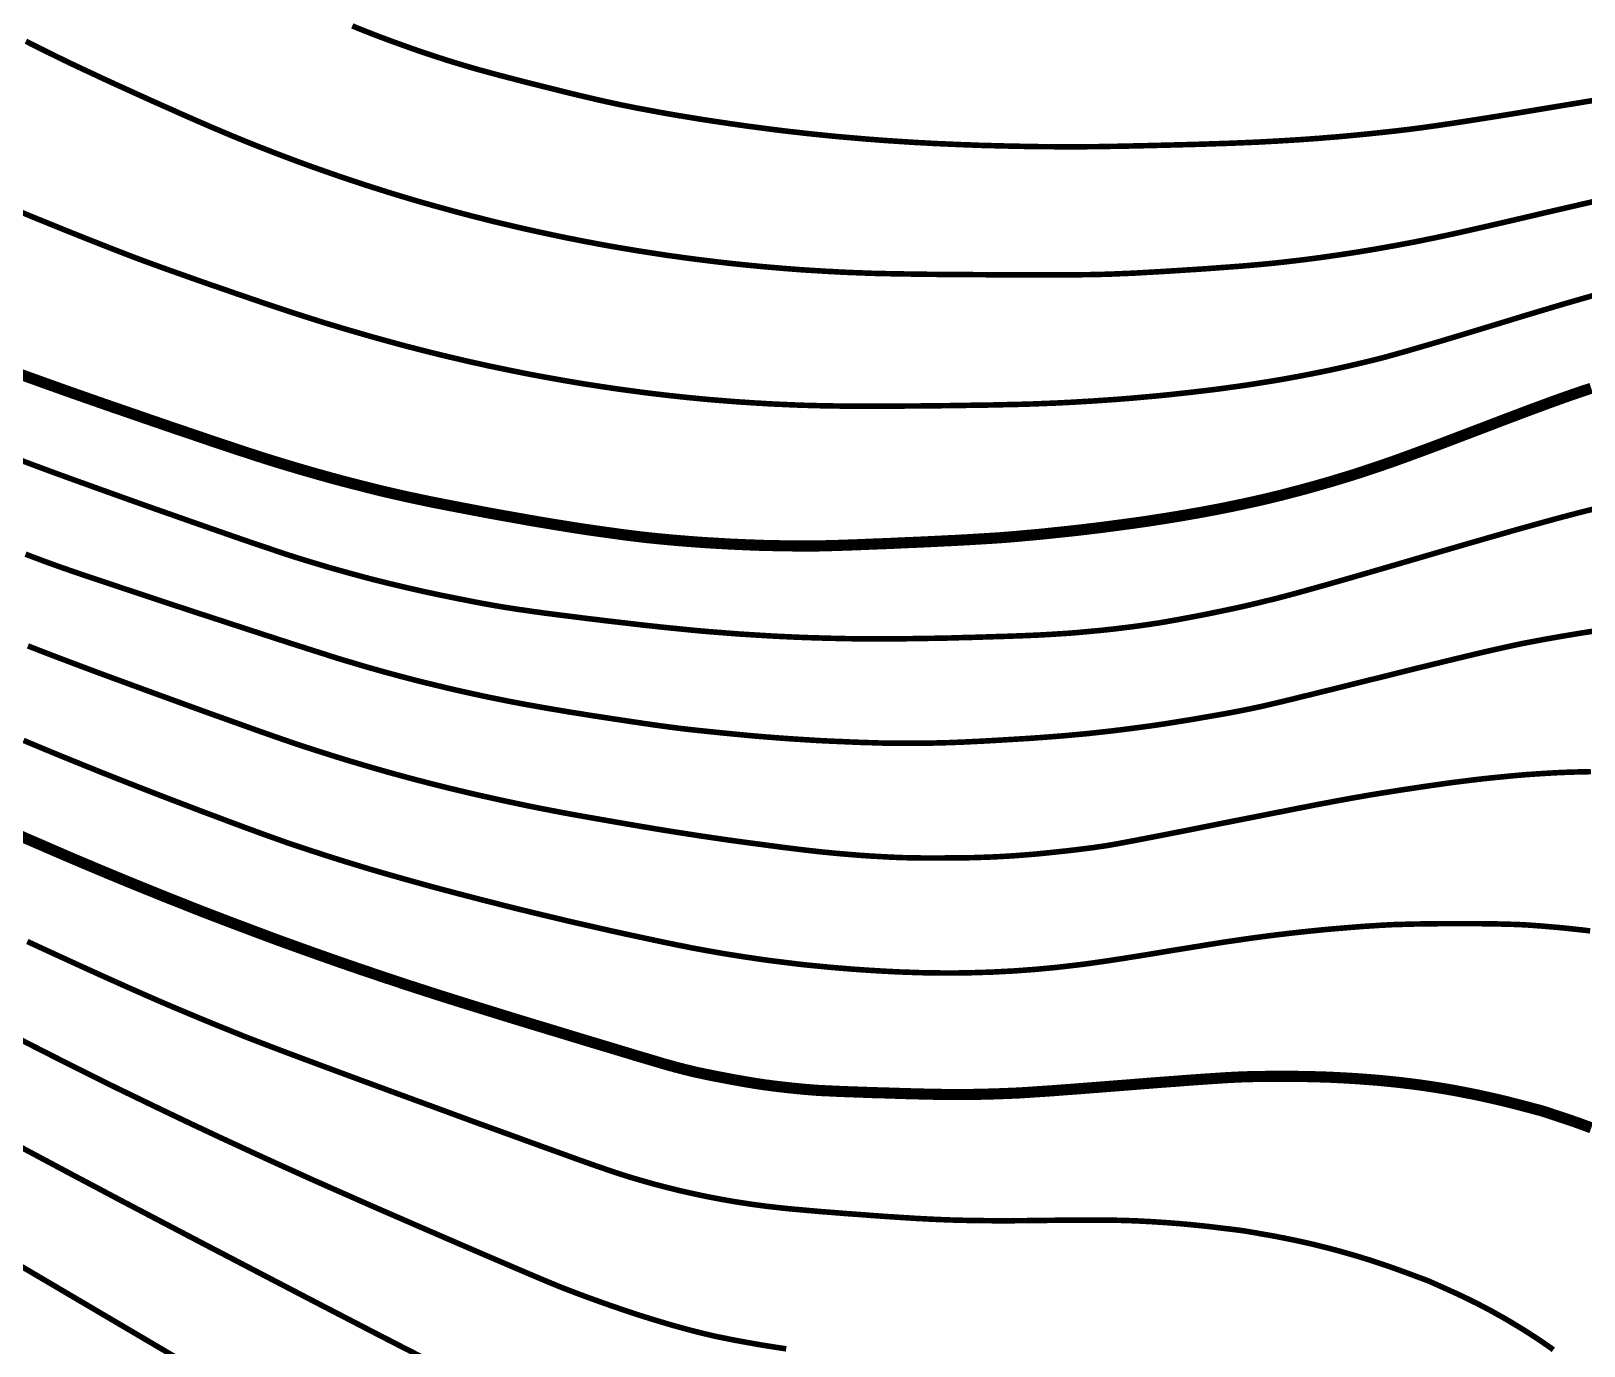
# Model space of a CAD drawing. Extents: x 36524600 to 36525730, y 2746759 to 2747713.
# Drawn here: x 36525128.47 to 36525149.38, y 2747555.33 to 2747573.03 of the extents above; entities that cross this region are included whole.
import ezdxf

# ---------------------------------------------------------------- set-up
doc = ezdxf.new("R2010")
doc.units = 0
doc.header["$LTSCALE"] = 1000
doc.header["$MEASUREMENT"] = 0
doc.layers.add('DGX', color=251, linetype='Continuous')

# ---------------------------------------------------------------- blocks, each defined once
blk = doc.blocks.new('dxt')
at = {"layer": 'DGX', "color": 253, "linetype": 'Continuous', "flags": 128}
for points, const_width in [([(36525128.224, 2747568.448), (36525128.453, 2747568.365), (36525128.697, 2747568.277), (36525128.958, 2747568.184), (36525129.235, 2747568.087), (36525129.527, 2747567.985), (36525129.835, 2747567.879), (36525130.139, 2747567.774), (36525130.416, 2747567.679), (36525130.668, 2747567.594), (36525130.894, 2747567.517), (36525131.094, 2747567.45), (36525131.269, 2747567.392), (36525131.418, 2747567.343), (36525131.541, 2747567.303), (36525131.651, 2747567.268), (36525131.761, 2747567.234), (36525131.872, 2747567.2), (36525131.982, 2747567.167), (36525132.093, 2747567.134), (36525132.204, 2747567.102), (36525132.316, 2747567.07), (36525132.427, 2747567.039), (36525132.538, 2747567.008), (36525132.65, 2747566.978), (36525132.762, 2747566.949), (36525132.874, 2747566.92), (36525132.986, 2747566.892), (36525133.098, 2747566.864), (36525133.21, 2747566.836), (36525133.323, 2747566.81), (36525133.441, 2747566.783), (36525133.571, 2747566.754), (36525133.713, 2747566.724), (36525133.866, 2747566.692), (36525134.032, 2747566.659), (36525134.209, 2747566.625), (36525134.397, 2747566.589), (36525134.597, 2747566.551), (36525134.799, 2747566.514), (36525134.992, 2747566.48), (36525135.176, 2747566.447), (36525135.352, 2747566.417), (36525135.519, 2747566.389), (36525135.677, 2747566.364), (36525135.826, 2747566.34), (36525135.966, 2747566.319), (36525136.098, 2747566.3), (36525136.221, 2747566.283), (36525136.336, 2747566.267), (36525136.443, 2747566.252), (36525136.541, 2747566.24), (36525136.63, 2747566.229), (36525136.711, 2747566.219), (36525136.784, 2747566.211), (36525136.853, 2747566.204), (36525136.921, 2747566.197), (36525136.989, 2747566.191), (36525137.058, 2747566.184), (36525137.126, 2747566.178), (36525137.195, 2747566.172), (36525137.263, 2747566.167), (36525137.332, 2747566.161), (36525137.401, 2747566.156), (36525137.469, 2747566.151), (36525137.538, 2747566.146), (36525137.606, 2747566.142), (36525137.675, 2747566.138), (36525137.744, 2747566.134), (36525137.812, 2747566.13), (36525137.881, 2747566.126), (36525137.95, 2747566.123), (36525138.018, 2747566.12), (36525138.087, 2747566.117), (36525138.156, 2747566.114), (36525138.224, 2747566.112), (36525138.293, 2747566.109), (36525138.362, 2747566.107), (36525138.431, 2747566.106), (36525138.499, 2747566.104), (36525138.568, 2747566.103), (36525138.637, 2747566.102), (36525138.706, 2747566.101), (36525138.774, 2747566.1), (36525138.843, 2747566.1), (36525138.912, 2747566.1), (36525138.981, 2747566.1), (36525139.061, 2747566.1), (36525139.163, 2747566.103), (36525139.288, 2747566.106), (36525139.435, 2747566.111), (36525139.605, 2747566.117), (36525139.797, 2747566.125), (36525140.011, 2747566.133), (36525140.248, 2747566.144), (36525140.487, 2747566.154), (36525140.708, 2747566.165), (36525140.912, 2747566.175), (36525141.097, 2747566.185), (36525141.265, 2747566.195), (36525141.415, 2747566.204), (36525141.547, 2747566.213), (36525141.661, 2747566.222), (36525141.766, 2747566.231), (36525141.871, 2747566.241), (36525141.977, 2747566.25), (36525142.082, 2747566.26), (36525142.187, 2747566.271), (36525142.292, 2747566.282), (36525142.397, 2747566.293), (36525142.502, 2747566.304), (36525142.607, 2747566.316), (36525142.712, 2747566.329), (36525142.817, 2747566.341), (36525142.921, 2747566.354), (36525143.026, 2747566.368), (36525143.131, 2747566.382), (36525143.236, 2747566.396), (36525143.34, 2747566.41), (36525143.446, 2747566.425), (36525143.552, 2747566.441), (36525143.661, 2747566.458), (36525143.77, 2747566.475), (36525143.881, 2747566.493), (36525143.994, 2747566.512), (36525144.108, 2747566.532), (36525144.223, 2747566.552), (36525144.339, 2747566.574), (36525144.453, 2747566.595), (36525144.567, 2747566.618), (36525144.679, 2747566.641), (36525144.789, 2747566.664), (36525144.899, 2747566.688), (36525145.007, 2747566.712), (36525145.114, 2747566.737), (36525145.221, 2747566.763), (36525145.327, 2747566.789), (36525145.433, 2747566.817), (36525145.539, 2747566.844), (36525145.645, 2747566.873), (36525145.751, 2747566.902), (36525145.856, 2747566.932), (36525145.961, 2747566.962), (36525146.066, 2747566.994), (36525146.171, 2747567.026), (36525146.276, 2747567.058), (36525146.38, 2747567.092), (36525146.484, 2747567.126), (36525146.588, 2747567.161), (36525146.691, 2747567.196), (36525146.795, 2747567.232), (36525146.904, 2747567.271), (36525147.023, 2747567.314), (36525147.153, 2747567.362), (36525147.294, 2747567.414), (36525147.446, 2747567.471), (36525147.609, 2747567.533), (36525147.782, 2747567.599), (36525147.967, 2747567.669), (36525148.15, 2747567.739), (36525148.322, 2747567.805), (36525148.482, 2747567.865), (36525148.63, 2747567.921), (36525148.766, 2747567.971), (36525148.89, 2747568.017), (36525149.002, 2747568.058), (36525149.103, 2747568.094), (36525149.197, 2747568.127), (36525149.292, 2747568.16), (36525149.387, 2747568.192), (36525149.482, 2747568.223)], 0.15), ([(36525132.796, 2747573.101), (36525132.886, 2747573.064), (36525132.977, 2747573.028), (36525133.068, 2747572.992), (36525133.159, 2747572.957), (36525133.251, 2747572.923), (36525133.342, 2747572.889), (36525133.434, 2747572.856), (36525133.526, 2747572.823), (36525133.618, 2747572.79), (36525133.711, 2747572.758), (36525133.803, 2747572.727), (36525133.896, 2747572.696), (36525133.989, 2747572.666), (36525134.082, 2747572.636), (36525134.175, 2747572.607), (36525134.275, 2747572.577), (36525134.386, 2747572.544), (36525134.509, 2747572.509), (36525134.645, 2747572.472), (36525134.793, 2747572.432), (36525134.952, 2747572.391), (36525135.124, 2747572.346), (36525135.308, 2747572.3), (36525135.492, 2747572.254), (36525135.664, 2747572.211), (36525135.824, 2747572.172), (36525135.973, 2747572.137), (36525136.11, 2747572.105), (36525136.235, 2747572.077), (36525136.349, 2747572.052), (36525136.45, 2747572.031), (36525136.546, 2747572.012), (36525136.642, 2747571.993), (36525136.739, 2747571.975), (36525136.835, 2747571.957), (36525136.931, 2747571.939), (36525137.027, 2747571.922), (36525137.124, 2747571.905), (36525137.22, 2747571.889), (36525137.317, 2747571.873), (36525137.415, 2747571.857), (36525137.513, 2747571.841), (36525137.612, 2747571.826), (36525137.711, 2747571.811), (36525137.812, 2747571.796), (36525137.913, 2747571.781), (36525138.014, 2747571.767), (36525138.116, 2747571.752), (36525138.216, 2747571.739), (36525138.315, 2747571.726), (36525138.413, 2747571.713), (36525138.51, 2747571.701), (36525138.605, 2747571.689), (36525138.699, 2747571.678), (36525138.792, 2747571.668), (36525138.885, 2747571.657), (36525138.977, 2747571.647), (36525139.069, 2747571.638), (36525139.162, 2747571.628), (36525139.254, 2747571.619), (36525139.347, 2747571.61), (36525139.44, 2747571.602), (36525139.532, 2747571.594), (36525139.625, 2747571.586), (36525139.717, 2747571.578), (36525139.81, 2747571.571), (36525139.903, 2747571.564), (36525139.996, 2747571.557), (36525140.088, 2747571.551), (36525140.181, 2747571.545), (36525140.274, 2747571.539), (36525140.367, 2747571.533), (36525140.46, 2747571.528), (36525140.552, 2747571.523), (36525140.645, 2747571.518), (36525140.738, 2747571.514), (36525140.831, 2747571.51), (36525140.924, 2747571.506), (36525141.017, 2747571.502), (36525141.11, 2747571.499), (36525141.203, 2747571.495), (36525141.296, 2747571.492), (36525141.389, 2747571.49), (36525141.482, 2747571.487), (36525141.575, 2747571.485), (36525141.668, 2747571.483), (36525141.761, 2747571.481), (36525141.854, 2747571.479), (36525141.947, 2747571.478), (36525142.04, 2747571.476), (36525142.133, 2747571.475), (36525142.226, 2747571.475), (36525142.319, 2747571.474), (36525142.412, 2747571.474), (36525142.505, 2747571.474), (36525142.605, 2747571.474), (36525142.718, 2747571.475), (36525142.845, 2747571.476), (36525142.986, 2747571.479), (36525143.14, 2747571.481), (36525143.309, 2747571.485), (36525143.49, 2747571.489), (36525143.686, 2747571.494), (36525143.883, 2747571.499), (36525144.072, 2747571.504), (36525144.252, 2747571.509), (36525144.422, 2747571.515), (36525144.584, 2747571.52), (36525144.736, 2747571.526), (36525144.88, 2747571.532), (36525145.014, 2747571.538), (36525145.144, 2747571.545), (36525145.274, 2747571.552), (36525145.404, 2747571.56), (36525145.534, 2747571.568), (36525145.663, 2747571.577), (36525145.793, 2747571.586), (36525145.923, 2747571.597), (36525146.052, 2747571.607), (36525146.182, 2747571.619), (36525146.311, 2747571.631), (36525146.441, 2747571.644), (36525146.57, 2747571.657), (36525146.699, 2747571.671), (36525146.829, 2747571.685), (36525146.958, 2747571.7), (36525147.087, 2747571.716), (36525147.232, 2747571.735), (36525147.409, 2747571.76), (36525147.618, 2747571.791), (36525147.859, 2747571.828), (36525148.132, 2747571.871), (36525148.438, 2747571.92), (36525148.775, 2747571.976), (36525149.144, 2747572.037), (36525149.515, 2747572.098)], 0.075), ([(36525149.582, 2747566.613), (36525149.419, 2747566.574), (36525149.225, 2747566.524), (36525149.001, 2747566.465), (36525148.748, 2747566.395), (36525148.464, 2747566.316), (36525148.15, 2747566.226), (36525147.806, 2747566.127), (36525147.432, 2747566.018), (36525147.059, 2747565.909), (36525146.72, 2747565.81), (36525146.413, 2747565.721), (36525146.139, 2747565.642), (36525145.898, 2747565.573), (36525145.69, 2747565.515), (36525145.515, 2747565.466), (36525145.372, 2747565.428), (36525145.246, 2747565.395), (36525145.12, 2747565.364), (36525144.994, 2747565.333), (36525144.867, 2747565.303), (36525144.74, 2747565.274), (36525144.613, 2747565.247), (36525144.486, 2747565.22), (36525144.358, 2747565.194), (36525144.234, 2747565.169), (36525144.119, 2747565.147), (36525144.011, 2747565.127), (36525143.911, 2747565.108), (36525143.819, 2747565.092), (36525143.734, 2747565.077), (36525143.658, 2747565.064), (36525143.59, 2747565.054), (36525143.526, 2747565.044), (36525143.461, 2747565.035), (36525143.397, 2747565.026), (36525143.332, 2747565.017), (36525143.268, 2747565.009), (36525143.203, 2747565.001), (36525143.138, 2747564.993), (36525143.074, 2747564.985), (36525143.009, 2747564.978), (36525142.944, 2747564.971), (36525142.88, 2747564.964), (36525142.815, 2747564.958), (36525142.75, 2747564.952), (36525142.685, 2747564.946), (36525142.621, 2747564.94), (36525142.556, 2747564.934), (36525142.491, 2747564.929), (36525142.426, 2747564.924), (36525142.361, 2747564.92), (36525142.296, 2747564.916), (36525142.231, 2747564.912), (36525142.166, 2747564.908), (36525142.101, 2747564.904), (36525142.036, 2747564.901), (36525141.967, 2747564.898), (36525141.89, 2747564.895), (36525141.805, 2747564.891), (36525141.711, 2747564.888), (36525141.61, 2747564.884), (36525141.5, 2747564.881), (36525141.382, 2747564.877), (36525141.256, 2747564.873), (36525141.126, 2747564.869), (36525140.996, 2747564.866), (36525140.866, 2747564.862), (36525140.737, 2747564.859), (36525140.607, 2747564.857), (36525140.477, 2747564.855), (36525140.347, 2747564.853), (36525140.217, 2747564.851), (36525140.087, 2747564.85), (36525139.957, 2747564.849), (36525139.827, 2747564.849), (36525139.697, 2747564.85), (36525139.567, 2747564.851), (36525139.437, 2747564.853), (36525139.307, 2747564.856), (36525139.178, 2747564.859), (36525139.048, 2747564.863), (36525138.918, 2747564.867), (36525138.788, 2747564.872), (36525138.658, 2747564.878), (36525138.528, 2747564.884), (36525138.399, 2747564.891), (36525138.269, 2747564.899), (36525138.139, 2747564.907), (36525138.01, 2747564.915), (36525137.88, 2747564.925), (36525137.751, 2747564.935), (36525137.621, 2747564.945), (36525137.492, 2747564.956), (36525137.362, 2747564.968), (36525137.233, 2747564.981), (36525137.104, 2747564.994), (36525136.974, 2747565.007), (36525136.845, 2747565.021), (36525136.716, 2747565.035), (36525136.586, 2747565.05), (36525136.457, 2747565.065), (36525136.328, 2747565.08), (36525136.198, 2747565.095), (36525136.069, 2747565.111), (36525135.943, 2747565.126), (36525135.826, 2747565.141), (36525135.717, 2747565.155), (36525135.616, 2747565.167), (36525135.523, 2747565.179), (36525135.438, 2747565.19), (36525135.361, 2747565.2), (36525135.293, 2747565.21), (36525135.228, 2747565.218), (36525135.164, 2747565.228), (36525135.1, 2747565.237), (36525135.035, 2747565.246), (36525134.971, 2747565.256), (36525134.907, 2747565.266), (36525134.843, 2747565.276), (36525134.778, 2747565.287), (36525134.71, 2747565.298), (36525134.634, 2747565.312), (36525134.55, 2747565.327), (36525134.458, 2747565.344), (36525134.359, 2747565.364), (36525134.251, 2747565.385), (36525134.136, 2747565.408), (36525134.012, 2747565.433), (36525133.885, 2747565.46), (36525133.758, 2747565.487), (36525133.631, 2747565.516), (36525133.504, 2747565.545), (36525133.378, 2747565.575), (36525133.251, 2747565.605), (36525133.125, 2747565.637), (36525132.999, 2747565.669), (36525132.874, 2747565.703), (36525132.748, 2747565.737), (36525132.623, 2747565.772), (36525132.498, 2747565.807), (36525132.373, 2747565.844), (36525132.249, 2747565.881), (36525132.125, 2747565.919), (36525132, 2747565.958), (36525131.862, 2747566.003), (36525131.693, 2747566.06), (36525131.493, 2747566.127), (36525131.264, 2747566.206), (36525131.005, 2747566.296), (36525130.716, 2747566.397), (36525130.397, 2747566.509), (36525130.047, 2747566.632), (36525129.696, 2747566.757), (36525129.37, 2747566.874), (36525129.069, 2747566.982), (36525128.794, 2747567.082), (36525128.545, 2747567.174), (36525128.321, 2747567.258)], 0.075), ([(36525149.522, 2747564.955), (36525149.413, 2747564.938), (36525149.305, 2747564.921), (36525149.197, 2747564.903), (36525149.089, 2747564.885), (36525148.982, 2747564.866), (36525148.874, 2747564.847), (36525148.766, 2747564.827), (36525148.659, 2747564.807), (36525148.551, 2747564.786), (36525148.428, 2747564.76), (36525148.274, 2747564.726), (36525148.088, 2747564.684), (36525147.871, 2747564.633), (36525147.622, 2747564.573), (36525147.342, 2747564.505), (36525147.031, 2747564.429), (36525146.688, 2747564.343), (36525146.348, 2747564.259), (36525146.043, 2747564.183), (36525145.775, 2747564.117), (36525145.543, 2747564.06), (36525145.347, 2747564.012), (36525145.186, 2747563.974), (36525145.062, 2747563.945), (36525144.974, 2747563.926), (36525144.9, 2747563.91), (36525144.816, 2747563.893), (36525144.724, 2747563.875), (36525144.623, 2747563.856), (36525144.513, 2747563.836), (36525144.394, 2747563.815), (36525144.266, 2747563.793), (36525144.129, 2747563.769), (36525143.987, 2747563.746), (36525143.846, 2747563.723), (36525143.704, 2747563.701), (36525143.562, 2747563.68), (36525143.42, 2747563.661), (36525143.278, 2747563.642), (36525143.136, 2747563.624), (36525142.994, 2747563.607), (36525142.85, 2747563.591), (36525142.702, 2747563.575), (36525142.551, 2747563.561), (36525142.397, 2747563.547), (36525142.239, 2747563.534), (36525142.077, 2747563.522), (36525141.912, 2747563.51), (36525141.744, 2747563.5), (36525141.58, 2747563.49), (36525141.427, 2747563.481), (36525141.287, 2747563.473), (36525141.158, 2747563.467), (36525141.042, 2747563.461), (36525140.937, 2747563.457), (36525140.844, 2747563.453), (36525140.763, 2747563.451), (36525140.688, 2747563.449), (36525140.613, 2747563.447), (36525140.538, 2747563.446), (36525140.463, 2747563.445), (36525140.388, 2747563.445), (36525140.313, 2747563.444), (36525140.238, 2747563.444), (36525140.163, 2747563.444), (36525140.083, 2747563.445), (36525139.994, 2747563.446), (36525139.895, 2747563.448), (36525139.787, 2747563.452), (36525139.67, 2747563.455), (36525139.544, 2747563.46), (36525139.408, 2747563.466), (36525139.262, 2747563.472), (36525139.112, 2747563.479), (36525138.963, 2747563.488), (36525138.813, 2747563.497), (36525138.663, 2747563.507), (36525138.513, 2747563.518), (36525138.363, 2747563.53), (36525138.214, 2747563.542), (36525138.064, 2747563.556), (36525137.919, 2747563.57), (36525137.784, 2747563.583), (36525137.658, 2747563.596), (36525137.541, 2747563.608), (36525137.434, 2747563.619), (36525137.336, 2747563.63), (36525137.247, 2747563.64), (36525137.168, 2747563.65), (36525137.089, 2747563.66), (36525137.001, 2747563.672), (36525136.905, 2747563.685), (36525136.799, 2747563.7), (36525136.685, 2747563.717), (36525136.562, 2747563.735), (36525136.43, 2747563.755), (36525136.289, 2747563.776), (36525136.147, 2747563.798), (36525136.008, 2747563.819), (36525135.875, 2747563.841), (36525135.745, 2747563.861), (36525135.62, 2747563.882), (36525135.5, 2747563.902), (36525135.384, 2747563.922), (36525135.273, 2747563.942), (36525135.164, 2747563.961), (36525135.055, 2747563.981), (36525134.946, 2747564.002), (36525134.838, 2747564.023), (36525134.729, 2747564.045), (36525134.621, 2747564.067), (36525134.513, 2747564.09), (36525134.404, 2747564.114), (36525134.296, 2747564.138), (36525134.188, 2747564.162), (36525134.08, 2747564.187), (36525133.973, 2747564.213), (36525133.865, 2747564.239), (36525133.758, 2747564.265), (36525133.65, 2747564.292), (36525133.543, 2747564.32), (36525133.436, 2747564.348), (36525133.329, 2747564.377), (36525133.222, 2747564.406), (36525133.116, 2747564.436), (36525133.009, 2747564.466), (36525132.903, 2747564.497), (36525132.797, 2747564.529), (36525132.69, 2747564.56), (36525132.567, 2747564.598), (36525132.408, 2747564.649), (36525132.213, 2747564.711), (36525131.984, 2747564.784), (36525131.719, 2747564.87), (36525131.418, 2747564.968), (36525131.082, 2747565.078), (36525130.711, 2747565.199), (36525130.34, 2747565.321), (36525130.005, 2747565.432), (36525129.707, 2747565.531), (36525129.444, 2747565.619), (36525129.217, 2747565.695), (36525129.026, 2747565.76), (36525128.871, 2747565.814), (36525128.753, 2747565.856), (36525128.646, 2747565.895), (36525128.526, 2747565.94), (36525128.395, 2747565.99)], 0.075), ([(36525149.549, 2747569.483), (36525149.342, 2747569.424), (36525149.11, 2747569.357), (36525148.852, 2747569.28), (36525148.571, 2747569.196), (36525148.264, 2747569.102), (36525147.958, 2747569.009), (36525147.68, 2747568.925), (36525147.43, 2747568.85), (36525147.207, 2747568.785), (36525147.012, 2747568.728), (36525146.845, 2747568.681), (36525146.705, 2747568.642), (36525146.592, 2747568.613), (36525146.494, 2747568.589), (36525146.395, 2747568.565), (36525146.296, 2747568.542), (36525146.197, 2747568.519), (36525146.098, 2747568.497), (36525145.999, 2747568.475), (36525145.899, 2747568.454), (36525145.8, 2747568.434), (36525145.7, 2747568.414), (36525145.601, 2747568.395), (36525145.501, 2747568.376), (36525145.401, 2747568.358), (36525145.301, 2747568.34), (36525145.201, 2747568.323), (36525145.101, 2747568.307), (36525145, 2747568.291), (36525144.9, 2747568.275), (36525144.799, 2747568.26), (36525144.699, 2747568.246), (36525144.598, 2747568.232), (36525144.497, 2747568.218), (36525144.397, 2747568.205), (36525144.296, 2747568.193), (36525144.195, 2747568.181), (36525144.094, 2747568.169), (36525143.992, 2747568.158), (36525143.891, 2747568.147), (36525143.79, 2747568.136), (36525143.689, 2747568.126), (36525143.588, 2747568.116), (36525143.486, 2747568.107), (36525143.385, 2747568.098), (36525143.284, 2747568.089), (36525143.182, 2747568.081), (36525143.081, 2747568.073), (36525142.979, 2747568.066), (36525142.878, 2747568.059), (36525142.776, 2747568.052), (36525142.675, 2747568.046), (36525142.573, 2747568.04), (36525142.472, 2747568.034), (36525142.37, 2747568.029), (36525142.268, 2747568.024), (36525142.167, 2747568.02), (36525142.065, 2747568.016), (36525141.964, 2747568.012), (36525141.862, 2747568.009), (36525141.76, 2747568.006), (36525141.653, 2747568.004), (36525141.537, 2747568.001), (36525141.41, 2747567.998), (36525141.273, 2747567.996), (36525141.126, 2747567.994), (36525140.969, 2747567.991), (36525140.802, 2747567.989), (36525140.625, 2747567.987), (36525140.447, 2747567.985), (36525140.278, 2747567.984), (36525140.117, 2747567.983), (36525139.965, 2747567.982), (36525139.822, 2747567.982), (36525139.688, 2747567.982), (36525139.562, 2747567.982), (36525139.444, 2747567.983), (36525139.331, 2747567.984), (36525139.218, 2747567.986), (36525139.105, 2747567.988), (36525138.992, 2747567.991), (36525138.879, 2747567.994), (36525138.767, 2747567.998), (36525138.654, 2747568.003), (36525138.541, 2747568.008), (36525138.428, 2747568.013), (36525138.315, 2747568.02), (36525138.202, 2747568.026), (36525138.09, 2747568.034), (36525137.977, 2747568.041), (36525137.864, 2747568.05), (36525137.751, 2747568.059), (36525137.639, 2747568.068), (36525137.526, 2747568.078), (36525137.414, 2747568.089), (36525137.301, 2747568.1), (36525137.189, 2747568.112), (36525137.076, 2747568.124), (36525136.964, 2747568.137), (36525136.852, 2747568.15), (36525136.739, 2747568.164), (36525136.627, 2747568.179), (36525136.515, 2747568.194), (36525136.403, 2747568.209), (36525136.291, 2747568.225), (36525136.179, 2747568.242), (36525136.067, 2747568.259), (36525135.956, 2747568.276), (36525135.844, 2747568.294), (36525135.733, 2747568.313), (36525135.622, 2747568.332), (36525135.51, 2747568.352), (36525135.399, 2747568.372), (36525135.288, 2747568.392), (36525135.177, 2747568.413), (36525135.066, 2747568.435), (36525134.956, 2747568.457), (36525134.845, 2747568.48), (36525134.734, 2747568.503), (36525134.624, 2747568.526), (36525134.514, 2747568.551), (36525134.403, 2747568.575), (36525134.293, 2747568.6), (36525134.183, 2747568.626), (36525134.073, 2747568.652), (36525133.964, 2747568.678), (36525133.854, 2747568.705), (36525133.745, 2747568.733), (36525133.635, 2747568.761), (36525133.526, 2747568.789), (36525133.417, 2747568.818), (36525133.308, 2747568.848), (36525133.199, 2747568.878), (36525133.09, 2747568.908), (36525132.981, 2747568.939), (36525132.873, 2747568.971), (36525132.764, 2747569.002), (36525132.656, 2747569.034), (36525132.547, 2747569.067), (36525132.439, 2747569.099), (36525132.331, 2747569.133), (36525132.217, 2747569.169), (36525132.089, 2747569.21), (36525131.948, 2747569.256), (36525131.794, 2747569.307), (36525131.626, 2747569.363), (36525131.446, 2747569.425), (36525131.252, 2747569.491), (36525131.045, 2747569.563), (36525130.838, 2747569.634), (36525130.645, 2747569.702), (36525130.465, 2747569.766), (36525130.298, 2747569.825), (36525130.146, 2747569.88), (36525130.006, 2747569.931), (36525129.88, 2747569.978), (36525129.768, 2747570.021), (36525129.661, 2747570.062), (36525129.551, 2747570.105), (36525129.437, 2747570.15), (36525129.32, 2747570.196), (36525129.2, 2747570.243), (36525129.077, 2747570.293), (36525128.95, 2747570.343), (36525128.82, 2747570.396), (36525128.692, 2747570.448), (36525128.571, 2747570.497), (36525128.456, 2747570.544), (36525128.348, 2747570.589)], 0.075), ([(36525128.4, 2747572.895), (36525128.5, 2747572.844), (36525128.6, 2747572.794), (36525128.7, 2747572.744), (36525128.801, 2747572.695), (36525128.901, 2747572.646), (36525129.002, 2747572.597), (36525129.104, 2747572.549), (36525129.206, 2747572.501), (36525129.312, 2747572.452), (36525129.42, 2747572.401), (36525129.531, 2747572.35), (36525129.644, 2747572.298), (36525129.761, 2747572.245), (36525129.88, 2747572.191), (36525130.002, 2747572.136), (36525130.123, 2747572.081), (36525130.242, 2747572.028), (36525130.357, 2747571.977), (36525130.468, 2747571.927), (36525130.577, 2747571.879), (36525130.682, 2747571.833), (36525130.784, 2747571.789), (36525130.882, 2747571.746), (36525130.979, 2747571.705), (36525131.076, 2747571.664), (36525131.173, 2747571.623), (36525131.271, 2747571.583), (36525131.368, 2747571.543), (36525131.466, 2747571.504), (36525131.564, 2747571.465), (36525131.662, 2747571.427), (36525131.76, 2747571.389), (36525131.859, 2747571.351), (36525131.958, 2747571.314), (36525132.056, 2747571.277), (36525132.155, 2747571.241), (36525132.254, 2747571.205), (36525132.354, 2747571.17), (36525132.453, 2747571.135), (36525132.553, 2747571.1), (36525132.652, 2747571.066), (36525132.752, 2747571.032), (36525132.852, 2747570.999), (36525132.952, 2747570.966), (36525133.052, 2747570.934), (36525133.153, 2747570.902), (36525133.253, 2747570.87), (36525133.354, 2747570.839), (36525133.455, 2747570.808), (36525133.556, 2747570.778), (36525133.657, 2747570.748), (36525133.758, 2747570.719), (36525133.86, 2747570.69), (36525133.961, 2747570.662), (36525134.063, 2747570.634), (36525134.164, 2747570.606), (36525134.266, 2747570.579), (36525134.368, 2747570.552), (36525134.47, 2747570.526), (36525134.572, 2747570.5), (36525134.675, 2747570.474), (36525134.777, 2747570.449), (36525134.88, 2747570.425), (36525134.982, 2747570.401), (36525135.085, 2747570.377), (36525135.188, 2747570.354), (36525135.291, 2747570.331), (36525135.394, 2747570.309), (36525135.497, 2747570.287), (36525135.6, 2747570.265), (36525135.703, 2747570.244), (36525135.806, 2747570.224), (36525135.91, 2747570.203), (36525136.014, 2747570.184), (36525136.117, 2747570.164), (36525136.221, 2747570.145), (36525136.325, 2747570.127), (36525136.429, 2747570.109), (36525136.533, 2747570.092), (36525136.637, 2747570.074), (36525136.741, 2747570.058), (36525136.845, 2747570.042), (36525136.95, 2747570.026), (36525137.054, 2747570.01), (36525137.159, 2747569.996), (36525137.263, 2747569.981), (36525137.368, 2747569.967), (36525137.472, 2747569.954), (36525137.577, 2747569.941), (36525137.682, 2747569.928), (36525137.786, 2747569.916), (36525137.891, 2747569.904), (36525137.996, 2747569.893), (36525138.101, 2747569.882), (36525138.206, 2747569.872), (36525138.311, 2747569.862), (36525138.416, 2747569.853), (36525138.521, 2747569.844), (36525138.626, 2747569.835), (36525138.731, 2747569.827), (36525138.836, 2747569.819), (36525138.942, 2747569.812), (36525139.047, 2747569.806), (36525139.152, 2747569.799), (36525139.257, 2747569.794), (36525139.363, 2747569.788), (36525139.468, 2747569.783), (36525139.573, 2747569.779), (36525139.679, 2747569.775), (36525139.784, 2747569.771), (36525139.89, 2747569.768), (36525140.006, 2747569.766), (36525140.143, 2747569.763), (36525140.302, 2747569.761), (36525140.483, 2747569.758), (36525140.684, 2747569.756), (36525140.907, 2747569.755), (36525141.152, 2747569.753), (36525141.417, 2747569.751), (36525141.683, 2747569.75), (36525141.926, 2747569.75), (36525142.146, 2747569.75), (36525142.344, 2747569.75), (36525142.52, 2747569.751), (36525142.673, 2747569.752), (36525142.803, 2747569.754), (36525142.912, 2747569.757), (36525143.015, 2747569.76), (36525143.13, 2747569.765), (36525143.257, 2747569.77), (36525143.396, 2747569.777), (36525143.548, 2747569.786), (36525143.711, 2747569.795), (36525143.887, 2747569.806), (36525144.074, 2747569.818), (36525144.262, 2747569.83), (36525144.437, 2747569.843), (36525144.6, 2747569.855), (36525144.752, 2747569.866), (36525144.891, 2747569.878), (36525145.017, 2747569.889), (36525145.132, 2747569.9), (36525145.234, 2747569.91), (36525145.331, 2747569.921), (36525145.427, 2747569.932), (36525145.523, 2747569.943), (36525145.62, 2747569.955), (36525145.716, 2747569.967), (36525145.812, 2747569.98), (36525145.908, 2747569.993), (36525146.004, 2747570.007), (36525146.1, 2747570.021), (36525146.196, 2747570.035), (36525146.292, 2747570.05), (36525146.387, 2747570.065), (36525146.483, 2747570.081), (36525146.579, 2747570.097), (36525146.674, 2747570.114), (36525146.77, 2747570.131), (36525146.865, 2747570.148), (36525146.96, 2747570.166), (36525147.056, 2747570.184), (36525147.151, 2747570.202), (36525147.246, 2747570.222), (36525147.341, 2747570.241), (36525147.436, 2747570.261), (36525147.53, 2747570.281), (36525147.632, 2747570.303), (36525147.749, 2747570.329), (36525147.88, 2747570.359), (36525148.026, 2747570.392), (36525148.186, 2747570.429), (36525148.36, 2747570.469), (36525148.549, 2747570.513), (36525148.753, 2747570.561), (36525148.959, 2747570.609), (36525149.154, 2747570.654), (36525149.34, 2747570.697), (36525149.515, 2747570.737)], 0.075), ([(36525149.477, 2747563.062), (36525149.332, 2747563.059), (36525149.187, 2747563.055), (36525149.042, 2747563.049), (36525148.898, 2747563.041), (36525148.753, 2747563.032), (36525148.608, 2747563.022), (36525148.464, 2747563.01), (36525148.32, 2747562.996), (36525148.175, 2747562.982), (36525148.031, 2747562.967), (36525147.887, 2747562.95), (36525147.743, 2747562.932), (36525147.599, 2747562.914), (36525147.455, 2747562.894), (36525147.311, 2747562.873), (36525147.172, 2747562.853), (36525147.041, 2747562.833), (36525146.92, 2747562.815), (36525146.808, 2747562.797), (36525146.705, 2747562.781), (36525146.611, 2747562.766), (36525146.525, 2747562.752), (36525146.449, 2747562.739), (36525146.378, 2747562.726), (36525146.306, 2747562.714), (36525146.234, 2747562.701), (36525146.163, 2747562.688), (36525146.091, 2747562.675), (36525146.02, 2747562.662), (36525145.949, 2747562.648), (36525145.877, 2747562.635), (36525145.792, 2747562.619), (36525145.681, 2747562.597), (36525145.542, 2747562.57), (36525145.377, 2747562.537), (36525145.185, 2747562.5), (36525144.966, 2747562.456), (36525144.72, 2747562.408), (36525144.448, 2747562.354), (36525144.176, 2747562.3), (36525143.93, 2747562.251), (36525143.711, 2747562.208), (36525143.519, 2747562.171), (36525143.354, 2747562.139), (36525143.215, 2747562.113), (36525143.104, 2747562.092), (36525143.019, 2747562.077), (36525142.943, 2747562.064), (36525142.857, 2747562.052), (36525142.763, 2747562.038), (36525142.66, 2747562.025), (36525142.547, 2747562.011), (36525142.426, 2747561.997), (36525142.295, 2747561.983), (36525142.155, 2747561.968), (36525142.011, 2747561.954), (36525141.867, 2747561.942), (36525141.722, 2747561.931), (36525141.577, 2747561.922), (36525141.432, 2747561.914), (36525141.288, 2747561.909), (36525141.143, 2747561.904), (36525140.997, 2747561.902), (36525140.857, 2747561.901), (36525140.725, 2747561.9), (36525140.603, 2747561.9), (36525140.489, 2747561.9), (36525140.385, 2747561.901), (36525140.29, 2747561.903), (36525140.203, 2747561.905), (36525140.126, 2747561.908), (36525140.054, 2747561.911), (36525139.981, 2747561.915), (36525139.909, 2747561.919), (36525139.836, 2747561.923), (36525139.764, 2747561.927), (36525139.691, 2747561.932), (36525139.619, 2747561.937), (36525139.546, 2747561.943), (36525139.474, 2747561.949), (36525139.401, 2747561.955), (36525139.329, 2747561.961), (36525139.257, 2747561.968), (36525139.184, 2747561.975), (36525139.112, 2747561.982), (36525139.04, 2747561.99), (36525138.968, 2747561.998), (36525138.889, 2747562.007), (36525138.799, 2747562.018), (36525138.696, 2747562.031), (36525138.581, 2747562.045), (36525138.453, 2747562.062), (36525138.313, 2747562.081), (36525138.161, 2747562.101), (36525137.997, 2747562.123), (36525137.824, 2747562.147), (36525137.647, 2747562.173), (36525137.464, 2747562.2), (36525137.277, 2747562.229), (36525137.085, 2747562.259), (36525136.888, 2747562.291), (36525136.687, 2747562.325), (36525136.481, 2747562.36), (36525136.279, 2747562.395), (36525136.09, 2747562.428), (36525135.914, 2747562.459), (36525135.751, 2747562.488), (36525135.601, 2747562.516), (36525135.465, 2747562.542), (36525135.341, 2747562.566), (36525135.231, 2747562.588), (36525135.127, 2747562.609), (36525135.023, 2747562.631), (36525134.92, 2747562.653), (36525134.816, 2747562.675), (36525134.713, 2747562.698), (36525134.609, 2747562.721), (36525134.506, 2747562.744), (36525134.403, 2747562.768), (36525134.3, 2747562.792), (36525134.197, 2747562.817), (36525134.094, 2747562.841), (36525133.992, 2747562.867), (36525133.889, 2747562.893), (36525133.786, 2747562.919), (36525133.684, 2747562.945), (36525133.582, 2747562.972), (36525133.479, 2747563), (36525133.377, 2747563.028), (36525133.275, 2747563.056), (36525133.174, 2747563.085), (36525133.072, 2747563.114), (36525132.97, 2747563.144), (36525132.869, 2747563.174), (36525132.767, 2747563.204), (36525132.666, 2747563.235), (36525132.565, 2747563.266), (36525132.464, 2747563.298), (36525132.363, 2747563.33), (36525132.263, 2747563.362), (36525132.162, 2747563.395), (36525132.062, 2747563.428), (36525131.961, 2747563.462), (36525131.848, 2747563.501), (36525131.707, 2747563.55), (36525131.539, 2747563.609), (36525131.344, 2747563.679), (36525131.123, 2747563.758), (36525130.874, 2747563.847), (36525130.598, 2747563.947), (36525130.296, 2747564.057), (36525129.99, 2747564.168), (36525129.705, 2747564.273), (36525129.44, 2747564.37), (36525129.196, 2747564.461), (36525128.973, 2747564.545), (36525128.77, 2747564.622), (36525128.588, 2747564.692), (36525128.427, 2747564.755)], 0.075), ([(36525149.467, 2747560.918), (36525149.378, 2747560.929), (36525149.294, 2747560.938), (36525149.211, 2747560.947), (36525149.129, 2747560.956), (36525149.046, 2747560.964), (36525148.964, 2747560.971), (36525148.881, 2747560.978), (36525148.799, 2747560.985), (36525148.716, 2747560.991), (36525148.633, 2747560.997), (36525148.545, 2747561.002), (36525148.447, 2747561.006), (36525148.338, 2747561.009), (36525148.219, 2747561.012), (36525148.09, 2747561.014), (36525147.95, 2747561.016), (36525147.8, 2747561.016), (36525147.639, 2747561.016), (36525147.478, 2747561.016), (36525147.327, 2747561.014), (36525147.186, 2747561.012), (36525147.055, 2747561.01), (36525146.934, 2747561.006), (36525146.822, 2747561.003), (36525146.721, 2747560.998), (36525146.63, 2747560.993), (36525146.543, 2747560.987), (36525146.457, 2747560.982), (36525146.371, 2747560.976), (36525146.286, 2747560.969), (36525146.201, 2747560.962), (36525146.116, 2747560.955), (36525146.032, 2747560.948), (36525145.948, 2747560.941), (36525145.864, 2747560.933), (36525145.78, 2747560.924), (36525145.696, 2747560.916), (36525145.612, 2747560.907), (36525145.528, 2747560.898), (36525145.445, 2747560.889), (36525145.361, 2747560.879), (36525145.277, 2747560.869), (36525145.194, 2747560.859), (36525145.11, 2747560.848), (36525145.027, 2747560.837), (36525144.943, 2747560.826), (36525144.86, 2747560.814), (36525144.776, 2747560.802), (36525144.693, 2747560.79), (36525144.609, 2747560.778), (36525144.522, 2747560.765), (36525144.428, 2747560.75), (36525144.326, 2747560.734), (36525144.217, 2747560.716), (36525144.1, 2747560.697), (36525143.977, 2747560.677), (36525143.845, 2747560.656), (36525143.707, 2747560.633), (36525143.567, 2747560.61), (36525143.434, 2747560.588), (36525143.306, 2747560.568), (36525143.184, 2747560.548), (36525143.068, 2747560.531), (36525142.958, 2747560.514), (36525142.854, 2747560.499), (36525142.756, 2747560.485), (36525142.661, 2747560.472), (36525142.565, 2747560.46), (36525142.47, 2747560.449), (36525142.374, 2747560.438), (36525142.279, 2747560.427), (36525142.183, 2747560.418), (36525142.087, 2747560.409), (36525141.991, 2747560.4), (36525141.895, 2747560.393), (36525141.799, 2747560.386), (36525141.703, 2747560.379), (36525141.607, 2747560.374), (36525141.511, 2747560.369), (36525141.415, 2747560.364), (36525141.319, 2747560.361), (36525141.223, 2747560.358), (36525141.127, 2747560.355), (36525141.031, 2747560.353), (36525140.935, 2747560.352), (36525140.838, 2747560.352), (36525140.742, 2747560.352), (36525140.646, 2747560.353), (36525140.55, 2747560.354), (36525140.454, 2747560.356), (36525140.357, 2747560.359), (36525140.26, 2747560.363), (36525140.161, 2747560.366), (36525140.062, 2747560.371), (36525139.963, 2747560.376), (36525139.862, 2747560.382), (36525139.76, 2747560.388), (36525139.658, 2747560.395), (36525139.556, 2747560.402), (36525139.456, 2747560.41), (36525139.357, 2747560.418), (36525139.261, 2747560.426), (36525139.165, 2747560.435), (36525139.072, 2747560.444), (36525138.98, 2747560.453), (36525138.89, 2747560.462), (36525138.8, 2747560.472), (36525138.711, 2747560.483), (36525138.622, 2747560.494), (36525138.533, 2747560.505), (36525138.444, 2747560.516), (36525138.355, 2747560.528), (36525138.266, 2747560.541), (36525138.177, 2747560.554), (36525138.088, 2747560.567), (36525137.999, 2747560.581), (36525137.91, 2747560.595), (36525137.821, 2747560.609), (36525137.733, 2747560.624), (36525137.644, 2747560.64), (36525137.556, 2747560.655), (36525137.467, 2747560.672), (36525137.373, 2747560.689), (36525137.269, 2747560.71), (36525137.153, 2747560.733), (36525137.026, 2747560.759), (36525136.889, 2747560.788), (36525136.74, 2747560.82), (36525136.581, 2747560.854), (36525136.41, 2747560.891), (36525136.234, 2747560.93), (36525136.059, 2747560.97), (36525135.883, 2747561.01), (36525135.708, 2747561.05), (36525135.533, 2747561.092), (36525135.357, 2747561.134), (36525135.182, 2747561.176), (36525135.008, 2747561.219), (36525134.835, 2747561.262), (36525134.668, 2747561.305), (36525134.505, 2747561.346), (36525134.348, 2747561.387), (36525134.195, 2747561.427), (36525134.047, 2747561.466), (36525133.904, 2747561.504), (36525133.765, 2747561.542), (36525133.632, 2747561.579), (36525133.502, 2747561.615), (36525133.377, 2747561.651), (36525133.256, 2747561.685), (36525133.139, 2747561.719), (36525133.026, 2747561.752), (36525132.918, 2747561.785), (36525132.813, 2747561.817), (36525132.711, 2747561.848), (36525132.609, 2747561.88), (36525132.507, 2747561.912), (36525132.405, 2747561.945), (36525132.304, 2747561.978), (36525132.202, 2747562.011), (36525132.1, 2747562.045), (36525131.999, 2747562.078), (36525131.887, 2747562.117), (36525131.752, 2747562.165), (36525131.595, 2747562.221), (36525131.416, 2747562.287), (36525131.215, 2747562.361), (36525130.992, 2747562.445), (36525130.746, 2747562.537), (36525130.479, 2747562.639), (36525130.202, 2747562.745), (36525129.929, 2747562.851), (36525129.659, 2747562.957), (36525129.394, 2747563.062), (36525129.132, 2747563.168), (36525128.873, 2747563.273), (36525128.619, 2747563.378), (36525128.368, 2747563.483)], 0.075), ([(36525149.483, 2747558.267), (36525149.41, 2747558.294), (36525149.337, 2747558.321), (36525149.264, 2747558.347), (36525149.191, 2747558.372), (36525149.118, 2747558.397), (36525149.049, 2747558.42), (36525148.989, 2747558.439), (36525148.938, 2747558.456), (36525148.896, 2747558.47), (36525148.864, 2747558.481), (36525148.841, 2747558.488), (36525148.826, 2747558.493), (36525148.822, 2747558.495), (36525148.816, 2747558.496), (36525148.802, 2747558.5), (36525148.778, 2747558.506), (36525148.745, 2747558.515), (36525148.702, 2747558.526), (36525148.651, 2747558.54), (36525148.589, 2747558.556), (36525148.519, 2747558.575), (36525148.443, 2747558.594), (36525148.368, 2747558.613), (36525148.292, 2747558.632), (36525148.216, 2747558.65), (36525148.141, 2747558.667), (36525148.065, 2747558.684), (36525147.988, 2747558.701), (36525147.912, 2747558.717), (36525147.836, 2747558.732), (36525147.759, 2747558.747), (36525147.683, 2747558.762), (36525147.606, 2747558.776), (36525147.53, 2747558.789), (36525147.453, 2747558.802), (36525147.376, 2747558.814), (36525147.299, 2747558.826), (36525147.222, 2747558.837), (36525147.145, 2747558.848), (36525147.067, 2747558.858), (36525146.99, 2747558.867), (36525146.912, 2747558.877), (36525146.835, 2747558.885), (36525146.757, 2747558.893), (36525146.679, 2747558.901), (36525146.602, 2747558.908), (36525146.524, 2747558.914), (36525146.446, 2747558.92), (36525146.368, 2747558.926), (36525146.29, 2747558.931), (36525146.212, 2747558.936), (36525146.134, 2747558.94), (36525146.056, 2747558.944), (36525145.978, 2747558.948), (36525145.9, 2747558.951), (36525145.821, 2747558.953), (36525145.743, 2747558.956), (36525145.665, 2747558.957), (36525145.587, 2747558.959), (36525145.509, 2747558.96), (36525145.431, 2747558.961), (36525145.352, 2747558.961), (36525145.274, 2747558.961), (36525145.196, 2747558.961), (36525145.118, 2747558.96), (36525145.04, 2747558.959), (36525144.962, 2747558.958), (36525144.883, 2747558.956), (36525144.805, 2747558.954), (36525144.712, 2747558.95), (36525144.591, 2747558.944), (36525144.439, 2747558.934), (36525144.259, 2747558.922), (36525144.049, 2747558.907), (36525143.81, 2747558.889), (36525143.542, 2747558.869), (36525143.245, 2747558.845), (36525142.948, 2747558.822), (36525142.68, 2747558.801), (36525142.441, 2747558.783), (36525142.231, 2747558.767), (36525142.051, 2747558.755), (36525141.899, 2747558.745), (36525141.777, 2747558.737), (36525141.684, 2747558.733), (36525141.606, 2747558.73), (36525141.528, 2747558.727), (36525141.449, 2747558.724), (36525141.371, 2747558.722), (36525141.293, 2747558.72), (36525141.214, 2747558.718), (36525141.136, 2747558.717), (36525141.058, 2747558.716), (36525140.972, 2747558.715), (36525140.872, 2747558.716), (36525140.758, 2747558.717), (36525140.63, 2747558.719), (36525140.488, 2747558.722), (36525140.331, 2747558.726), (36525140.159, 2747558.731), (36525139.974, 2747558.737), (36525139.791, 2747558.742), (36525139.626, 2747558.748), (36525139.481, 2747558.753), (36525139.354, 2747558.758), (36525139.246, 2747558.763), (36525139.157, 2747558.767), (36525139.086, 2747558.77), (36525139.034, 2747558.774), (36525138.992, 2747558.777), (36525138.949, 2747558.781), (36525138.907, 2747558.784), (36525138.865, 2747558.788), (36525138.822, 2747558.792), (36525138.78, 2747558.796), (36525138.738, 2747558.8), (36525138.695, 2747558.805), (36525138.653, 2747558.809), (36525138.611, 2747558.814), (36525138.568, 2747558.819), (36525138.526, 2747558.824), (36525138.484, 2747558.829), (36525138.442, 2747558.834), (36525138.4, 2747558.84), (36525138.357, 2747558.845), (36525138.313, 2747558.852), (36525138.263, 2747558.859), (36525138.208, 2747558.868), (36525138.147, 2747558.878), (36525138.082, 2747558.889), (36525138.011, 2747558.902), (36525137.935, 2747558.915), (36525137.854, 2747558.93), (36525137.773, 2747558.946), (36525137.698, 2747558.96), (36525137.627, 2747558.974), (36525137.562, 2747558.987), (36525137.503, 2747559), (36525137.448, 2747559.011), (36525137.399, 2747559.022), (36525137.355, 2747559.033), (36525137.314, 2747559.043), (36525137.272, 2747559.053), (36525137.231, 2747559.064), (36525137.19, 2747559.075), (36525137.149, 2747559.085), (36525137.108, 2747559.097), (36525137.067, 2747559.108), (36525137.026, 2747559.119), (36525136.971, 2747559.135), (36525136.888, 2747559.16), (36525136.777, 2747559.193), (36525136.637, 2747559.234), (36525136.47, 2747559.285), (36525136.274, 2747559.344), (36525136.051, 2747559.411), (36525135.799, 2747559.487), (36525135.54, 2747559.566), (36525135.295, 2747559.64), (36525135.065, 2747559.71), (36525134.849, 2747559.776), (36525134.647, 2747559.839), (36525134.459, 2747559.897), (36525134.286, 2747559.951), (36525134.126, 2747560.001), (36525133.974, 2747560.049), (36525133.822, 2747560.098), (36525133.67, 2747560.147), (36525133.518, 2747560.196), (36525133.367, 2747560.247), (36525133.215, 2747560.297), (36525133.064, 2747560.348), (36525132.913, 2747560.399), (36525132.762, 2747560.451), (36525132.611, 2747560.503), (36525132.46, 2747560.556), (36525132.31, 2747560.609), (36525132.159, 2747560.663), (36525132.009, 2747560.717), (36525131.859, 2747560.771), (36525131.709, 2747560.826), (36525131.56, 2747560.882), (36525131.41, 2747560.938), (36525131.261, 2747560.994), (36525131.111, 2747561.051), (36525130.962, 2747561.108), (36525130.813, 2747561.165), (36525130.665, 2747561.223), (36525130.516, 2747561.282), (36525130.368, 2747561.341), (36525130.22, 2747561.4), (36525130.071, 2747561.46), (36525129.923, 2747561.52), (36525129.776, 2747561.58), (36525129.628, 2747561.641), (36525129.481, 2747561.702), (36525129.333, 2747561.764), (36525129.186, 2747561.826), (36525129.039, 2747561.888), (36525128.892, 2747561.951), (36525128.746, 2747562.014), (36525128.599, 2747562.078), (36525128.453, 2747562.141), (36525128.306, 2747562.205)], 0.15), ([(36525148.972, 2747555.28), (36525148.905, 2747555.328), (36525148.838, 2747555.374), (36525148.771, 2747555.42), (36525148.704, 2747555.463), (36525148.638, 2747555.506), (36525148.571, 2747555.549), (36525148.503, 2747555.59), (36525148.435, 2747555.631), (36525148.367, 2747555.672), (36525148.299, 2747555.711), (36525148.23, 2747555.75), (36525148.16, 2747555.789), (36525148.091, 2747555.826), (36525148.021, 2747555.863), (36525147.95, 2747555.9), (36525147.879, 2747555.935), (36525147.808, 2747555.97), (36525147.737, 2747556.004), (36525147.665, 2747556.038), (36525147.593, 2747556.07), (36525147.525, 2747556.101), (36525147.465, 2747556.128), (36525147.413, 2747556.151), (36525147.369, 2747556.171), (36525147.333, 2747556.187), (36525147.306, 2747556.199), (36525147.286, 2747556.207), (36525147.275, 2747556.212), (36525147.264, 2747556.216), (36525147.244, 2747556.224), (36525147.216, 2747556.234), (36525147.179, 2747556.248), (36525147.134, 2747556.264), (36525147.081, 2747556.284), (36525147.019, 2747556.307), (36525146.949, 2747556.333), (36525146.874, 2747556.36), (36525146.799, 2747556.387), (36525146.724, 2747556.413), (36525146.649, 2747556.438), (36525146.573, 2747556.463), (36525146.498, 2747556.488), (36525146.422, 2747556.511), (36525146.346, 2747556.535), (36525146.27, 2747556.557), (36525146.194, 2747556.579), (36525146.117, 2747556.601), (36525146.04, 2747556.622), (36525145.964, 2747556.642), (36525145.887, 2747556.662), (36525145.81, 2747556.681), (36525145.732, 2747556.7), (36525145.655, 2747556.718), (36525145.578, 2747556.735), (36525145.5, 2747556.752), (36525145.422, 2747556.768), (36525145.344, 2747556.784), (36525145.266, 2747556.799), (36525145.188, 2747556.814), (36525145.11, 2747556.828), (36525145.036, 2747556.84), (36525144.973, 2747556.852), (36525144.918, 2747556.861), (36525144.873, 2747556.869), (36525144.838, 2747556.875), (36525144.812, 2747556.879), (36525144.796, 2747556.882), (36525144.789, 2747556.883), (36525144.782, 2747556.884), (36525144.766, 2747556.886), (36525144.741, 2747556.889), (36525144.705, 2747556.894), (36525144.66, 2747556.899), (36525144.606, 2747556.906), (36525144.542, 2747556.913), (36525144.469, 2747556.922), (36525144.391, 2747556.932), (36525144.313, 2747556.941), (36525144.234, 2747556.949), (36525144.156, 2747556.957), (36525144.078, 2747556.965), (36525144, 2747556.972), (36525143.921, 2747556.979), (36525143.843, 2747556.985), (36525143.764, 2747556.991), (36525143.686, 2747556.996), (36525143.607, 2747557.001), (36525143.529, 2747557.006), (36525143.45, 2747557.01), (36525143.372, 2747557.014), (36525143.293, 2747557.017), (36525143.214, 2747557.02), (36525143.131, 2747557.022), (36525143.037, 2747557.024), (36525142.934, 2747557.025), (36525142.821, 2747557.026), (36525142.698, 2747557.026), (36525142.565, 2747557.026), (36525142.423, 2747557.024), (36525142.27, 2747557.023), (36525142.117, 2747557.021), (36525141.975, 2747557.019), (36525141.842, 2747557.018), (36525141.719, 2747557.017), (36525141.605, 2747557.017), (36525141.502, 2747557.017), (36525141.409, 2747557.017), (36525141.325, 2747557.018), (36525141.246, 2747557.019), (36525141.167, 2747557.02), (36525141.088, 2747557.021), (36525141.01, 2747557.023), (36525140.931, 2747557.025), (36525140.852, 2747557.027), (36525140.773, 2747557.03), (36525140.695, 2747557.033), (36525140.609, 2747557.037), (36525140.509, 2747557.042), (36525140.396, 2747557.048), (36525140.268, 2747557.056), (36525140.127, 2747557.065), (36525139.972, 2747557.075), (36525139.803, 2747557.087), (36525139.62, 2747557.101), (36525139.436, 2747557.114), (36525139.265, 2747557.128), (36525139.106, 2747557.14), (36525138.959, 2747557.153), (36525138.824, 2747557.165), (36525138.702, 2747557.176), (36525138.592, 2747557.187), (36525138.495, 2747557.198), (36525138.404, 2747557.208), (36525138.312, 2747557.22), (36525138.221, 2747557.232), (36525138.13, 2747557.245), (36525138.039, 2747557.259), (36525137.949, 2747557.273), (36525137.858, 2747557.289), (36525137.767, 2747557.305), (36525137.677, 2747557.322), (36525137.587, 2747557.339), (36525137.497, 2747557.358), (36525137.407, 2747557.377), (36525137.317, 2747557.397), (36525137.227, 2747557.417), (36525137.138, 2747557.439), (36525137.049, 2747557.461), (36525136.96, 2747557.484), (36525136.871, 2747557.507), (36525136.782, 2747557.532), (36525136.694, 2747557.557), (36525136.606, 2747557.583), (36525136.518, 2747557.609), (36525136.43, 2747557.637), (36525136.342, 2747557.665), (36525136.228, 2747557.704), (36525136.06, 2747557.762), (36525135.837, 2747557.841), (36525135.561, 2747557.941), (36525135.231, 2747558.06), (36525134.847, 2747558.2), (36525134.408, 2747558.359), (36525133.916, 2747558.54), (36525133.422, 2747558.721), (36525132.977, 2747558.885), (36525132.581, 2747559.031), (36525132.235, 2747559.16), (36525131.937, 2747559.271), (36525131.689, 2747559.365), (36525131.491, 2747559.441), (36525131.341, 2747559.499), (36525131.217, 2747559.549), (36525131.092, 2747559.6), (36525130.968, 2747559.65), (36525130.844, 2747559.701), (36525130.719, 2747559.752), (36525130.596, 2747559.804), (36525130.472, 2747559.856), (36525130.348, 2747559.908), (36525130.217, 2747559.964), (36525130.071, 2747560.028), (36525129.909, 2747560.099), (36525129.733, 2747560.177), (36525129.541, 2747560.263), (36525129.335, 2747560.356), (36525129.113, 2747560.457), (36525128.877, 2747560.565), (36525128.64, 2747560.674), (36525128.419, 2747560.776)], 0.075), ([(36525138.64, 2747555.292), (36525138.457, 2747555.32), (36525138.313, 2747555.343), (36525138.193, 2747555.364), (36525138.081, 2747555.384), (36525137.976, 2747555.403), (36525137.88, 2747555.422), (36525137.791, 2747555.44), (36525137.71, 2747555.456), (36525137.637, 2747555.472), (36525137.572, 2747555.488), (36525137.511, 2747555.502), (36525137.45, 2747555.518), (36525137.389, 2747555.533), (36525137.328, 2747555.549), (36525137.267, 2747555.566), (36525137.206, 2747555.582), (36525137.146, 2747555.599), (36525137.085, 2747555.616), (36525137.025, 2747555.634), (36525136.964, 2747555.652), (36525136.904, 2747555.67), (36525136.844, 2747555.688), (36525136.784, 2747555.707), (36525136.723, 2747555.726), (36525136.663, 2747555.745), (36525136.603, 2747555.765), (36525136.543, 2747555.784), (36525136.484, 2747555.804), (36525136.424, 2747555.824), (36525136.364, 2747555.845), (36525136.304, 2747555.865), (36525136.245, 2747555.886), (36525136.185, 2747555.907), (36525136.126, 2747555.928), (36525136.067, 2747555.949), (36525136.007, 2747555.971), (36525135.948, 2747555.992), (36525135.889, 2747556.014), (36525135.83, 2747556.036), (36525135.771, 2747556.059), (36525135.712, 2747556.081), (36525135.653, 2747556.104), (36525135.58, 2747556.133), (36525135.477, 2747556.175), (36525135.346, 2747556.23), (36525135.185, 2747556.298), (36525134.995, 2747556.379), (36525134.776, 2747556.473), (36525134.528, 2747556.579), (36525134.25, 2747556.699), (36525133.966, 2747556.822), (36525133.696, 2747556.939), (36525133.441, 2747557.05), (36525133.201, 2747557.154), (36525132.975, 2747557.253), (36525132.765, 2747557.346), (36525132.569, 2747557.432), (36525132.387, 2747557.513), (36525132.213, 2747557.59), (36525132.04, 2747557.669), (36525131.866, 2747557.747), (36525131.693, 2747557.826), (36525131.52, 2747557.905), (36525131.347, 2747557.985), (36525131.174, 2747558.065), (36525131.001, 2747558.145), (36525130.829, 2747558.226), (36525130.656, 2747558.307), (36525130.484, 2747558.389), (36525130.312, 2747558.471), (36525130.141, 2747558.553), (36525129.969, 2747558.636), (36525129.798, 2747558.719), (36525129.626, 2747558.802), (36525129.447, 2747558.89), (36525129.251, 2747558.988), (36525129.038, 2747559.094), (36525128.809, 2747559.21), (36525128.563, 2747559.335), (36525128.301, 2747559.469)], 0.075), ([(36525133.744, 2747555.176), (36525133.424, 2747555.34), (36525133.055, 2747555.53), (36525132.636, 2747555.747), (36525132.167, 2747555.99), (36525131.687, 2747556.24), (36525131.231, 2747556.478), (36525130.801, 2747556.702), (36525130.395, 2747556.915), (36525130.015, 2747557.114), (36525129.659, 2747557.301), (36525129.329, 2747557.476), (36525129.023, 2747557.638), (36525128.731, 2747557.794), (36525128.438, 2747557.95), (36525128.146, 2747558.107)], 0.075), ([(36525130.454, 2747555.158), (36525129.609, 2747555.655), (36525128.836, 2747556.11), (36525128.135, 2747556.523)], 0.075)]:
    blk.add_lwpolyline(points, dxfattribs=dict(at, const_width=const_width))

msp = doc.modelspace()

# ---------------------------------------------------------------- block references
msp.add_blockref('dxt', (0, 0))

doc.saveas('drawing.dxf')
